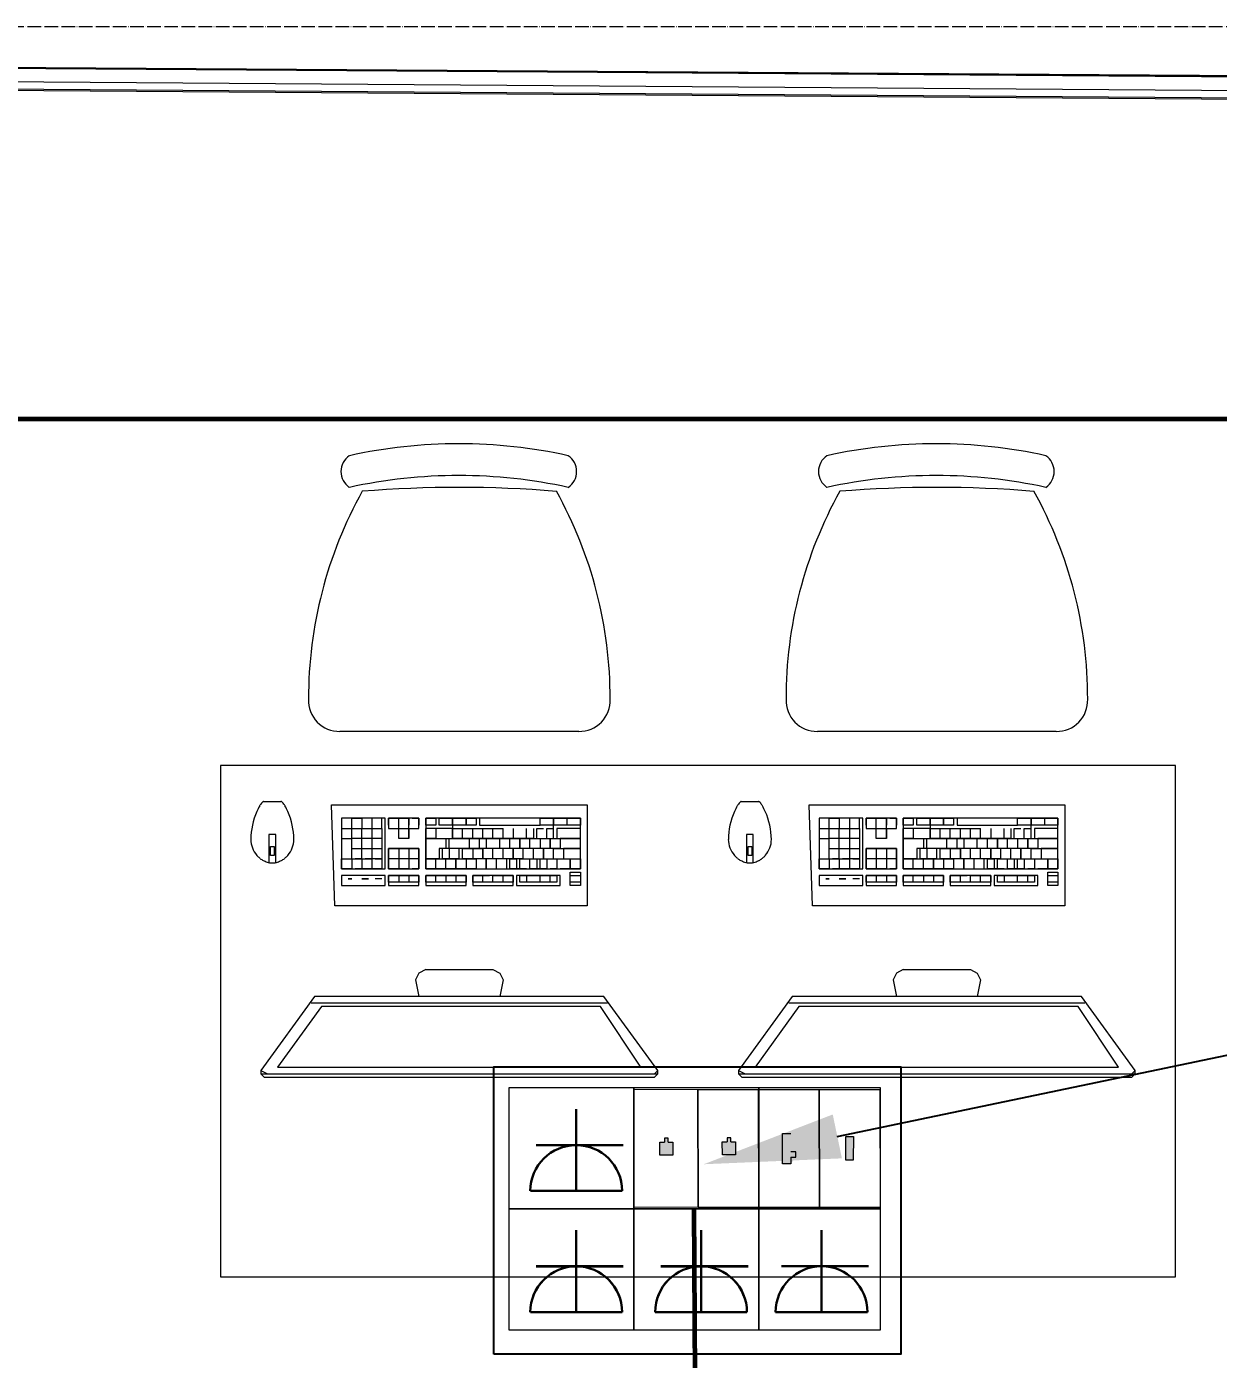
# Model space of a CAD drawing. Header units: millimetres. Extents: x -32 to 417638015, y -35 to 175284279.
# Drawn here: x 417441352 to 417443099, y 175266376 to 175268330 of the extents above; entities that cross this region are included whole.
import ezdxf
from ezdxf import colors
from ezdxf.entities.mleader import LeaderData, LeaderLine
from ezdxf.math import Vec2, Vec3

# ---------------------------------------------------------------- set-up
doc = ezdxf.new("R2010")
doc.units = ezdxf.units.MM
doc.linetypes.add('ADSK_Линия сетки', pattern=[25, 20, -2.5, 0, -2.5])
for name, color, linetype, lineweight in [('_ЭМ_В полу', 26, 'Кабель в трубе', 60), ('_ЭМ_гофра', 5, 'Continuous', 60), ('Оси', 253, 'Continuous', 9), ('Стены несущие', 7, 'Continuous', 30), ('Стены отделка', 7, 'Continuous', 30), ('Стены штриховка', 7, 'Continuous', 9), ('ТХ', 5, 'Continuous', 0), ('ТХ_Задание ЭОМ_СС', 6, 'Continuous', 0), ('ШТРИХОВКА', 252, 'Continuous', 15), ('Электро', 250, 'Continuous', 25), ('ЭОМ_Кабель для СУП', 150, 'Continuous', 9)]:
    doc.layers.add(name, color=color, linetype=linetype, lineweight=lineweight)
for name, color, linetype in [('_ЭМ_Надписи', 7, 'Continuous'), ('PDF _СС_розетки', 7, 'Continuous'), ('ВНУТРЯНКА', 1, 'Continuous')]:
    doc.layers.add(name, color=color, linetype=linetype)
doc.layers.add('PDF _ЭОМ _розетки', color=7, linetype='Continuous', true_color=0xeb0000)
doc.styles.add('ELine', font='txt.shx')
doc.styles.add('ЭОМ', font='isocpeur.ttf', dxfattribs={"width": 0.85, "height": 250})
doc.linetypes.add('TRAY', pattern='A,12.119257,["_",ELine,S=4.5,R=90,X=0,Y=-1.555839],0.750382,["_",ELine,S=4.5,R=0,X=0,Y=-0.805849],1.314849,["_",ELine,S=4.5,R=0,X=0,Y=-0.805849],2.250029,["_",ELine,S=4.5,R=90,X=0,Y=-1.555839],13.565483', length=30)
doc.linetypes.add('Кабель в трубе', pattern='A,8,[133,ltypeshp.shx,S=1,R=0,X=10,Y=1.3],-3,[130,ltypeshp.shx,S=1.5,R=-45,X=-1.5,Y=0],8', length=19)

# ---------------------------------------------------------------- blocks, each defined once
blk = doc.blocks.new('_ЭМ_ТХ2_4 Этаж')
at = {"color": 8, "linetype": 'Continuous'}
for p, q in [((57908.6, 35602), (57558.4, 35602)), ((58608.6, 35602), (58258.4, 35602))]:
    blk.add_line(p, q, dxfattribs=at)
for centre, radius, start, end in [((57732.8, 35276.3), 747.5, 77.6022, 102.398), ((58432.8, 35276.3), 747.5, 77.6022, 102.398), ((57588.1, 35983.1), 28.1, 124.2904, 235.7099), ((57877.4, 35983.1), 28.1, 304.2917, 55.7085), ((58288.1, 35983.1), 28.1, 124.2904, 235.7099), ((58577.4, 35983.1), 28.1, 304.2917, 55.7085), ((57732.8, 35229.8), 747.5, 77.6022, 102.398), ((58432.8, 35229.8), 747.5, 77.6022, 102.398), ((58136.9, 35650.5), 624.5, 150.8941, 180.122), ((57732.8, 34198), 1761.9, 85.3454, 94.6062), ((57330.1, 35650.5), 624.5, 359.8785, 29.0932), ((58836.9, 35650.5), 624.5, 150.8941, 180.122), ((58432.8, 34198), 1761.9, 85.3454, 94.6062), ((58030.1, 35650.5), 624.5, 359.8785, 29.0932), ((57557.8, 35647.4), 45.4, 177.8134, 270.7481), ((57909.2, 35647.4), 45.4, 269.2521, 2.1865), ((58257.8, 35647.4), 45.4, 177.8134, 270.7481), ((58609.2, 35647.4), 45.4, 269.2521, 2.1865)]:
    blk.add_arc(centre, radius, start, end, dxfattribs=at)
at = {"layer": 'ТХ', "color": 8, "linetype": 'Continuous', "ltscale": 100}
for p, q in [((57446.7, 35499.2), (57457.3, 35499.2)), ((57457.3, 35499.2), (57472.1, 35499.2)), ((58146.7, 35499.2), (58157.3, 35499.2)), ((58157.3, 35499.2), (58172.1, 35499.2)), ((57674.3, 35247.7), (57669.4, 35237.9)), ((57674.3, 35247.7), (57669.4, 35237.9)), ((57669.4, 35237.9), (57674.3, 35213.2)), ((57684.2, 35252.7), (57674.3, 35247.7)), ((57684.2, 35252.7), (57674.3, 35247.7)), ((57684.2, 35252.7), (57733.5, 35252.7)), ((57684.2, 35252.7), (57733.5, 35252.7)), ((57733.5, 35252.7), (57782.8, 35252.7)), ((57733.5, 35252.7), (57782.8, 35252.7)), ((57782.8, 35252.7), (57792.7, 35247.7)), ((57782.8, 35252.7), (57792.7, 35247.7)), ((57792.7, 35247.7), (57797.6, 35237.9)), ((57792.7, 35247.7), (57797.6, 35237.9)), ((57797.6, 35237.9), (57792.7, 35213.2)), ((58374.3, 35247.7), (58369.4, 35237.9)), ((58374.3, 35247.7), (58369.4, 35237.9)), ((58369.4, 35237.9), (58374.3, 35213.2)), ((58384.2, 35252.7), (58374.3, 35247.7)), ((58384.2, 35252.7), (58374.3, 35247.7)), ((58384.2, 35252.7), (58433.5, 35252.7)), ((58384.2, 35252.7), (58433.5, 35252.7)), ((58433.5, 35252.7), (58482.8, 35252.7)), ((58433.5, 35252.7), (58482.8, 35252.7)), ((58482.8, 35252.7), (58492.7, 35247.7)), ((58482.8, 35252.7), (58492.7, 35247.7)), ((58492.7, 35247.7), (58497.6, 35237.9)), ((58492.7, 35247.7), (58497.6, 35237.9)), ((58497.6, 35237.9), (58492.7, 35213.2))]:
    blk.add_line(p, q, dxfattribs=at)
at = {"layer": 'ТХ', "color": 8}
for points in [[(57383.5, 34802), (58783.5, 34802), (58783.5, 35552), (57383.5, 35552)], [(57456.7, 35420.3), (57456.7, 35433.3), (57462.1, 35433.3), (57462.1, 35420.3)], [(58156.7, 35420.3), (58156.7, 35433.3), (58162.1, 35433.3), (58162.1, 35420.3)]]:
    blk.add_lwpolyline(points, close=True, dxfattribs=at)
at = {"layer": 'ТХ', "color": 8, "linetype": 'Continuous', "ltscale": 100}
for points in [[(57546.1, 35494.3), (57920.9, 35494.3)], [(57920.9, 35346.4), (57551, 35346.4), (57546.1, 35494.3)], [(57920.9, 35494.3), (57920.9, 35346.4)], [(58246.1, 35494.3), (58620.9, 35494.3)], [(58620.9, 35346.4), (58251, 35346.4), (58246.1, 35494.3)], [(58620.9, 35494.3), (58620.9, 35346.4)], [(57560.9, 35474.6), (57560.9, 35400.6)], [(57625, 35474.6), (57560.9, 35474.6)], [(57560.9, 35474.6), (57560.9, 35415.4)], [(57575.7, 35474.6), (57560.9, 35474.6)], [(57575.7, 35415.4), (57575.7, 35474.6)], [(57575.7, 35474.6), (57590.5, 35474.6)], [(57575.7, 35459.8), (57575.7, 35474.6)], [(57590.5, 35474.6), (57590.5, 35459.8)], [(57590.5, 35474.6), (57590.5, 35459.8)], [(57620.1, 35474.6), (57595.4, 35474.6)], [(57605.3, 35474.6), (57605.3, 35400.6)], [(57620.1, 35459.8), (57620.1, 35474.6)], [(57625, 35400.6), (57625, 35474.6)], [(57629.9, 35474.6), (57659.5, 35474.6)], [(57629.9, 35464.7), (57629.9, 35474.6)], [(57629.9, 35474.6), (57629.9, 35459.8)], [(57674.3, 35474.6), (57629.9, 35474.6)], [(57644.7, 35459.8), (57644.7, 35474.6)], [(57659.5, 35474.6), (57659.5, 35464.7)], [(57659.5, 35445), (57659.5, 35474.6)], [(57664.4, 35474.6), (57674.3, 35474.6)], [(57674.3, 35474.6), (57674.3, 35464.7)], [(57674.3, 35459.8), (57674.3, 35474.6)], [(57684.2, 35474.6), (57684.2, 35400.6)], [(57911, 35474.6), (57684.2, 35474.6)], [(57684.2, 35474.6), (57699, 35474.6)], [(57684.2, 35464.7), (57684.2, 35474.6)], [(57699, 35474.6), (57699, 35464.7)], [(57703.9, 35474.6), (57723.6, 35474.6)], [(57703.9, 35464.7), (57703.9, 35474.6)], [(57723.6, 35474.6), (57758.1, 35474.6)], [(57723.6, 35474.6), (57723.6, 35445)], [(57723.6, 35464.7), (57723.6, 35474.6)], [(57743.4, 35464.7), (57743.4, 35474.6)], [(57743.4, 35474.6), (57743.4, 35464.7)], [(57758.1, 35474.6), (57758.1, 35464.7)], [(57763.1, 35474.6), (57763.1, 35464.7)], [(57851.8, 35474.6), (57763.1, 35474.6)], [(57851.8, 35474.6), (57871.6, 35474.6)], [(57851.8, 35464.7), (57851.8, 35474.6)], [(57851.8, 35464.7), (57851.8, 35474.6)], [(57871.6, 35474.6), (57911, 35474.6)], [(57871.6, 35445), (57871.6, 35474.6)], [(57871.6, 35474.6), (57871.6, 35464.7)], [(57891.3, 35474.6), (57891.3, 35464.7)], [(57911, 35400.6), (57911, 35474.6)], [(57911, 35474.6), (57911, 35464.7)], [(58260.9, 35474.6), (58260.9, 35400.6)], [(58325, 35474.6), (58260.9, 35474.6)], [(58260.9, 35474.6), (58260.9, 35415.4)], [(58275.7, 35474.6), (58260.9, 35474.6)], [(58275.7, 35415.4), (58275.7, 35474.6)], [(58275.7, 35474.6), (58290.5, 35474.6)], [(58275.7, 35459.8), (58275.7, 35474.6)], [(58290.5, 35474.6), (58290.5, 35459.8)], [(58290.5, 35474.6), (58290.5, 35459.8)], [(58320.1, 35474.6), (58295.4, 35474.6)], [(58305.3, 35474.6), (58305.3, 35400.6)], [(58320.1, 35459.8), (58320.1, 35474.6)], [(58325, 35400.6), (58325, 35474.6)], [(58329.9, 35474.6), (58359.5, 35474.6)], [(58329.9, 35464.7), (58329.9, 35474.6)], [(58329.9, 35474.6), (58329.9, 35459.8)], [(58374.3, 35474.6), (58329.9, 35474.6)], [(58344.7, 35459.8), (58344.7, 35474.6)], [(58359.5, 35474.6), (58359.5, 35464.7)], [(58359.5, 35445), (58359.5, 35474.6)], [(58364.4, 35474.6), (58374.3, 35474.6)], [(58374.3, 35474.6), (58374.3, 35464.7)], [(58374.3, 35459.8), (58374.3, 35474.6)], [(58384.2, 35474.6), (58384.2, 35400.6)], [(58611, 35474.6), (58384.2, 35474.6)], [(58384.2, 35474.6), (58399, 35474.6)], [(58384.2, 35464.7), (58384.2, 35474.6)], [(58399, 35474.6), (58399, 35464.7)], [(58403.9, 35474.6), (58423.6, 35474.6)], [(58403.9, 35464.7), (58403.9, 35474.6)], [(58423.6, 35474.6), (58458.1, 35474.6)], [(58423.6, 35474.6), (58423.6, 35445)], [(58423.6, 35464.7), (58423.6, 35474.6)], [(58443.4, 35464.7), (58443.4, 35474.6)], [(58443.4, 35474.6), (58443.4, 35464.7)], [(58458.1, 35474.6), (58458.1, 35464.7)], [(58463.1, 35474.6), (58463.1, 35464.7)], [(58551.8, 35474.6), (58463.1, 35474.6)], [(58551.8, 35474.6), (58571.6, 35474.6)], [(58551.8, 35464.7), (58551.8, 35474.6)], [(58551.8, 35464.7), (58551.8, 35474.6)], [(58571.6, 35474.6), (58611, 35474.6)], [(58571.6, 35445), (58571.6, 35474.6)], [(58571.6, 35474.6), (58571.6, 35464.7)], [(58591.3, 35474.6), (58591.3, 35464.7)], [(58611, 35400.6), (58611, 35474.6)], [(58611, 35474.6), (58611, 35464.7)], [(57560.9, 35459.8), (57590.5, 35459.8)], [(57575.7, 35415.4), (57575.7, 35459.8)], [(57590.5, 35415.4), (57590.5, 35459.8)], [(57590.5, 35459.8), (57620.1, 35459.8)], [(57595.4, 35459.8), (57620.1, 35459.8)], [(57620.1, 35459.8), (57620.1, 35415.4)], [(57629.9, 35459.8), (57644.7, 35459.8)], [(57629.9, 35459.8), (57674.3, 35459.8)], [(57644.7, 35445), (57644.7, 35459.8)], [(57659.5, 35445), (57644.7, 35445), (57644.7, 35459.8)], [(57659.5, 35459.8), (57659.5, 35445)], [(57699, 35464.7), (57684.2, 35464.7)], [(57684.2, 35445), (57684.2, 35459.8)], [(57723.6, 35459.8), (57684.2, 35459.8)], [(57699, 35445), (57723.6, 35445), (57723.6, 35459.8)], [(57699, 35459.8), (57699, 35445)], [(57699, 35459.8), (57699, 35445)], [(57723.6, 35464.7), (57703.9, 35464.7)], [(57758.1, 35464.7), (57723.6, 35464.7)], [(57723.6, 35459.8), (57753.2, 35459.8)], [(57738.4, 35445), (57738.4, 35459.8)], [(57753.2, 35445), (57753.2, 35459.8)], [(57753.2, 35459.8), (57797.6, 35459.8)], [(57763.1, 35464.7), (57851.8, 35464.7)], [(57768, 35445), (57768, 35459.8)], [(57782.8, 35445), (57782.8, 35459.8)], [(57797.6, 35445), (57797.6, 35459.8)], [(57812.4, 35459.8), (57812.4, 35445)], [(57832.1, 35445), (57832.1, 35459.8)], [(57842, 35459.8), (57842, 35445)], [(57846.9, 35459.8), (57856.8, 35459.8)], [(57846.9, 35445), (57846.9, 35459.8)], [(57911, 35464.7), (57851.8, 35464.7)], [(57861.7, 35459.8), (57871.6, 35459.8)], [(57861.7, 35445), (57861.7, 35459.8)], [(57876.5, 35459.8), (57876.5, 35445)], [(57911, 35459.8), (57876.5, 35459.8)], [(57911, 35445), (57911, 35459.8)], [(58260.9, 35459.8), (58290.5, 35459.8)], [(58275.7, 35415.4), (58275.7, 35459.8)], [(58290.5, 35415.4), (58290.5, 35459.8)], [(58290.5, 35459.8), (58320.1, 35459.8)], [(58295.4, 35459.8), (58320.1, 35459.8)], [(58320.1, 35459.8), (58320.1, 35415.4)], [(58329.9, 35459.8), (58344.7, 35459.8)], [(58329.9, 35459.8), (58374.3, 35459.8)], [(58344.7, 35445), (58344.7, 35459.8)], [(58359.5, 35445), (58344.7, 35445), (58344.7, 35459.8)], [(58359.5, 35459.8), (58359.5, 35445)], [(58399, 35464.7), (58384.2, 35464.7)], [(58384.2, 35445), (58384.2, 35459.8)], [(58423.6, 35459.8), (58384.2, 35459.8)], [(58399, 35445), (58423.6, 35445), (58423.6, 35459.8)], [(58399, 35459.8), (58399, 35445)], [(58399, 35459.8), (58399, 35445)], [(58423.6, 35464.7), (58403.9, 35464.7)], [(58458.1, 35464.7), (58423.6, 35464.7)], [(58423.6, 35459.8), (58453.2, 35459.8)], [(58438.4, 35445), (58438.4, 35459.8)], [(58453.2, 35445), (58453.2, 35459.8)], [(58453.2, 35459.8), (58497.6, 35459.8)], [(58463.1, 35464.7), (58551.8, 35464.7)], [(58468, 35445), (58468, 35459.8)], [(58482.8, 35445), (58482.8, 35459.8)], [(58497.6, 35445), (58497.6, 35459.8)], [(58512.4, 35459.8), (58512.4, 35445)], [(58532.1, 35445), (58532.1, 35459.8)], [(58542, 35459.8), (58542, 35445)], [(58546.9, 35459.8), (58556.8, 35459.8)], [(58546.9, 35445), (58546.9, 35459.8)], [(58611, 35464.7), (58551.8, 35464.7)], [(58561.7, 35459.8), (58571.6, 35459.8)], [(58561.7, 35445), (58561.7, 35459.8)], [(58576.5, 35459.8), (58576.5, 35445)], [(58611, 35459.8), (58576.5, 35459.8)], [(58611, 35445), (58611, 35459.8)], [(57560.9, 35445), (57575.7, 35445)], [(57605.3, 35445), (57575.7, 35445)], [(57620.1, 35445), (57605.3, 35445)], [(57659.5, 35445), (57644.7, 35445)], [(57684.2, 35445), (57713.8, 35445)], [(57699, 35445), (57684.2, 35445)], [(57684.2, 35415.4), (57684.2, 35445)], [(57713.8, 35445), (57713.8, 35430.2), (57703.9, 35430.2), (57703.9, 35415.4)], [(57718.7, 35430.2), (57718.7, 35445)], [(57718.7, 35445), (57728.6, 35445)], [(57842, 35445), (57723.6, 35445)], [(57728.6, 35445), (57837.1, 35445)], [(57748.3, 35430.2), (57748.3, 35445)], [(57768, 35445), (57753.2, 35445)], [(57763.1, 35430.2), (57763.1, 35445)], [(57772.9, 35445), (57772.9, 35430.2)], [(57792.7, 35430.2), (57792.7, 35445)], [(57807.5, 35430.2), (57807.5, 35445)], [(57837.1, 35445), (57851.8, 35445)], [(57837.1, 35430.2), (57837.1, 35445)], [(57846.9, 35445), (57881.4, 35445)], [(57851.8, 35445), (57851.8, 35430.2)], [(57866.6, 35445), (57866.6, 35430.2)], [(57866.6, 35430.2), (57866.6, 35445)], [(57876.5, 35445), (57911, 35445)], [(57911, 35445), (57881.4, 35445)], [(57881.4, 35445), (57881.4, 35430.2)], [(57881.4, 35445), (57881.4, 35430.2)], [(57886.4, 35415.4), (57911, 35415.4), (57911, 35430.2), (57911, 35445)], [(58260.9, 35445), (58275.7, 35445)], [(58305.3, 35445), (58275.7, 35445)], [(58320.1, 35445), (58305.3, 35445)], [(58359.5, 35445), (58344.7, 35445)], [(58384.2, 35445), (58413.8, 35445)], [(58399, 35445), (58384.2, 35445)], [(58384.2, 35415.4), (58384.2, 35445)], [(58413.8, 35445), (58413.8, 35430.2), (58403.9, 35430.2), (58403.9, 35415.4)], [(58418.7, 35430.2), (58418.7, 35445)], [(58418.7, 35445), (58428.6, 35445)], [(58542, 35445), (58423.6, 35445)], [(58428.6, 35445), (58537.1, 35445)], [(58448.3, 35430.2), (58448.3, 35445)], [(58468, 35445), (58453.2, 35445)], [(58463.1, 35430.2), (58463.1, 35445)], [(58472.9, 35445), (58472.9, 35430.2)], [(58492.7, 35430.2), (58492.7, 35445)], [(58507.5, 35430.2), (58507.5, 35445)], [(58537.1, 35445), (58551.8, 35445)], [(58537.1, 35430.2), (58537.1, 35445)], [(58546.9, 35445), (58581.4, 35445)], [(58551.8, 35445), (58551.8, 35430.2)], [(58566.6, 35445), (58566.6, 35430.2)], [(58566.6, 35430.2), (58566.6, 35445)], [(58576.5, 35445), (58611, 35445)], [(58611, 35445), (58581.4, 35445)], [(58581.4, 35445), (58581.4, 35430.2)], [(58581.4, 35445), (58581.4, 35430.2)], [(58586.4, 35415.4), (58611, 35415.4), (58611, 35430.2), (58611, 35445)], [(57560.9, 35415.4), (57605.3, 35415.4)], [(57560.9, 35400.6), (57560.9, 35415.4)], [(57560.9, 35415.4), (57575.7, 35415.4)], [(57575.7, 35430.2), (57590.5, 35430.2)], [(57575.7, 35415.4), (57575.7, 35400.6)], [(57590.5, 35415.4), (57580.6, 35415.4)], [(57590.5, 35430.2), (57620.1, 35430.2)], [(57590.5, 35415.4), (57590.5, 35400.6)], [(57620.1, 35415.4), (57595.4, 35415.4)], [(57610.2, 35415.4), (57620.1, 35415.4)], [(57620.1, 35415.4), (57620.1, 35400.6)], [(57629.9, 35415.4), (57629.9, 35430.2)], [(57629.9, 35430.2), (57629.9, 35400.6)], [(57629.9, 35430.2), (57674.3, 35430.2)], [(57674.3, 35430.2), (57629.9, 35430.2)], [(57629.9, 35400.6), (57629.9, 35415.4)], [(57674.3, 35415.4), (57629.9, 35415.4)], [(57644.7, 35430.2), (57644.7, 35415.4)], [(57644.7, 35415.4), (57644.7, 35400.6)], [(57659.5, 35430.2), (57659.5, 35400.6)], [(57674.3, 35400.6), (57674.3, 35430.2)], [(57674.3, 35430.2), (57674.3, 35415.4)], [(57674.3, 35415.4), (57674.3, 35400.6)], [(57684.2, 35415.4), (57699, 35415.4)], [(57684.2, 35400.6), (57684.2, 35415.4)], [(57703.9, 35415.4), (57684.2, 35415.4)], [(57699, 35400.6), (57699, 35415.4)], [(57699, 35415.4), (57713.8, 35415.4)], [(57743.4, 35430.2), (57708.8, 35430.2)], [(57708.8, 35415.4), (57708.8, 35430.2)], [(57733.5, 35415.4), (57708.8, 35415.4)], [(57713.8, 35415.4), (57758.1, 35415.4)], [(57713.8, 35400.6), (57713.8, 35415.4)], [(57718.7, 35430.2), (57718.7, 35415.4)], [(57733.5, 35415.4), (57733.5, 35430.2)], [(57738.4, 35415.4), (57738.4, 35430.2)], [(57738.4, 35430.2), (57768, 35430.2)], [(57768, 35415.4), (57738.4, 35415.4)], [(57763.1, 35430.2), (57743.4, 35430.2)], [(57743.4, 35415.4), (57743.4, 35400.6)], [(57753.2, 35430.2), (57753.2, 35415.4)], [(57827.2, 35415.4), (57758.1, 35415.4)], [(57758.1, 35415.4), (57758.1, 35400.6)], [(57866.6, 35430.2), (57763.1, 35430.2)], [(57768, 35415.4), (57768, 35430.2)], [(57768, 35430.2), (57768, 35415.4)], [(57782.8, 35415.4), (57768, 35415.4)], [(57782.8, 35415.4), (57782.8, 35430.2)], [(57787.7, 35415.4), (57787.7, 35400.6)], [(57797.6, 35415.4), (57797.6, 35430.2)], [(57802.5, 35415.4), (57802.5, 35400.6)], [(57807.5, 35415.4), (57817.3, 35415.4)], [(57807.5, 35400.6), (57807.5, 35415.4)], [(57812.4, 35430.2), (57812.4, 35415.4)], [(57812.4, 35415.4), (57812.4, 35430.2)], [(57817.3, 35415.4), (57817.3, 35400.6)], [(57822.3, 35415.4), (57832.1, 35415.4)], [(57822.3, 35400.6), (57822.3, 35415.4)], [(57827.2, 35415.4), (57827.2, 35430.2)], [(57827.2, 35415.4), (57911, 35415.4)], [(57837.1, 35400.6), (57837.1, 35415.4)], [(57842, 35415.4), (57842, 35430.2)], [(57846.9, 35415.4), (57846.9, 35400.6)], [(57851.8, 35400.6), (57851.8, 35415.4)], [(57881.4, 35430.2), (57856.8, 35430.2)], [(57856.8, 35415.4), (57856.8, 35430.2)], [(57856.8, 35430.2), (57856.8, 35415.4)], [(57861.7, 35415.4), (57861.7, 35400.6)], [(57871.6, 35430.2), (57886.4, 35430.2)], [(57871.6, 35415.4), (57871.6, 35430.2)], [(57876.5, 35415.4), (57876.5, 35400.6)], [(57881.4, 35430.2), (57911, 35430.2)], [(57886.4, 35430.2), (57886.4, 35415.4)], [(57886.4, 35430.2), (57886.4, 35415.4)], [(57911, 35430.2), (57886.4, 35430.2)], [(57896.2, 35415.4), (57896.2, 35400.6)], [(57896.2, 35400.6), (57896.2, 35415.4)], [(57911, 35415.4), (57911, 35400.6)], [(58260.9, 35415.4), (58305.3, 35415.4)], [(58260.9, 35400.6), (58260.9, 35415.4)], [(58260.9, 35415.4), (58275.7, 35415.4)], [(58275.7, 35430.2), (58290.5, 35430.2)], [(58275.7, 35415.4), (58275.7, 35400.6)], [(58290.5, 35415.4), (58280.6, 35415.4)], [(58290.5, 35430.2), (58320.1, 35430.2)], [(58290.5, 35415.4), (58290.5, 35400.6)], [(58320.1, 35415.4), (58295.4, 35415.4)], [(58310.2, 35415.4), (58320.1, 35415.4)], [(58320.1, 35415.4), (58320.1, 35400.6)], [(58329.9, 35415.4), (58329.9, 35430.2)], [(58329.9, 35430.2), (58329.9, 35400.6)], [(58329.9, 35430.2), (58374.3, 35430.2)], [(58374.3, 35430.2), (58329.9, 35430.2)], [(58329.9, 35400.6), (58329.9, 35415.4)], [(58374.3, 35415.4), (58329.9, 35415.4)], [(58344.7, 35430.2), (58344.7, 35415.4)], [(58344.7, 35415.4), (58344.7, 35400.6)], [(58359.5, 35430.2), (58359.5, 35400.6)], [(58374.3, 35400.6), (58374.3, 35430.2)], [(58374.3, 35430.2), (58374.3, 35415.4)], [(58374.3, 35415.4), (58374.3, 35400.6)], [(58384.2, 35415.4), (58399, 35415.4)], [(58384.2, 35400.6), (58384.2, 35415.4)], [(58403.9, 35415.4), (58384.2, 35415.4)], [(58399, 35400.6), (58399, 35415.4)], [(58399, 35415.4), (58413.8, 35415.4)], [(58443.4, 35430.2), (58408.8, 35430.2)], [(58408.8, 35415.4), (58408.8, 35430.2)], [(58433.5, 35415.4), (58408.8, 35415.4)], [(58413.8, 35415.4), (58458.1, 35415.4)], [(58413.8, 35400.6), (58413.8, 35415.4)], [(58418.7, 35430.2), (58418.7, 35415.4)], [(58433.5, 35415.4), (58433.5, 35430.2)], [(58438.4, 35415.4), (58438.4, 35430.2)], [(58438.4, 35430.2), (58468, 35430.2)], [(58468, 35415.4), (58438.4, 35415.4)], [(58463.1, 35430.2), (58443.4, 35430.2)], [(58443.4, 35415.4), (58443.4, 35400.6)], [(58453.2, 35430.2), (58453.2, 35415.4)], [(58527.2, 35415.4), (58458.1, 35415.4)], [(58458.1, 35415.4), (58458.1, 35400.6)], [(58566.6, 35430.2), (58463.1, 35430.2)], [(58468, 35415.4), (58468, 35430.2)], [(58468, 35430.2), (58468, 35415.4)], [(58482.8, 35415.4), (58468, 35415.4)], [(58482.8, 35415.4), (58482.8, 35430.2)], [(58487.7, 35415.4), (58487.7, 35400.6)], [(58497.6, 35415.4), (58497.6, 35430.2)], [(58502.5, 35415.4), (58502.5, 35400.6)], [(58507.5, 35415.4), (58517.3, 35415.4)], [(58507.5, 35400.6), (58507.5, 35415.4)], [(58512.4, 35430.2), (58512.4, 35415.4)], [(58512.4, 35415.4), (58512.4, 35430.2)], [(58517.3, 35415.4), (58517.3, 35400.6)], [(58522.3, 35415.4), (58532.1, 35415.4)], [(58522.3, 35400.6), (58522.3, 35415.4)], [(58527.2, 35415.4), (58527.2, 35430.2)], [(58527.2, 35415.4), (58611, 35415.4)], [(58537.1, 35400.6), (58537.1, 35415.4)], [(58542, 35415.4), (58542, 35430.2)], [(58546.9, 35415.4), (58546.9, 35400.6)], [(58551.8, 35400.6), (58551.8, 35415.4)], [(58581.4, 35430.2), (58556.8, 35430.2)], [(58556.8, 35415.4), (58556.8, 35430.2)], [(58556.8, 35430.2), (58556.8, 35415.4)], [(58561.7, 35415.4), (58561.7, 35400.6)], [(58571.6, 35430.2), (58586.4, 35430.2)], [(58571.6, 35415.4), (58571.6, 35430.2)], [(58576.5, 35415.4), (58576.5, 35400.6)], [(58581.4, 35430.2), (58611, 35430.2)], [(58586.4, 35430.2), (58586.4, 35415.4)], [(58586.4, 35430.2), (58586.4, 35415.4)], [(58611, 35430.2), (58586.4, 35430.2)], [(58596.2, 35415.4), (58596.2, 35400.6)], [(58596.2, 35400.6), (58596.2, 35415.4)], [(58611, 35415.4), (58611, 35400.6)], [(57575.7, 35400.6), (57560.9, 35400.6)], [(57560.9, 35400.6), (57625, 35400.6)], [(57620.1, 35400.6), (57580.6, 35400.6)], [(57644.7, 35400.6), (57629.9, 35400.6)], [(57629.9, 35400.6), (57674.3, 35400.6)], [(57659.5, 35400.6), (57644.7, 35400.6)], [(57674.3, 35400.6), (57664.4, 35400.6)], [(57684.2, 35400.6), (57911, 35400.6)], [(57713.8, 35400.6), (57684.2, 35400.6)], [(57728.6, 35400.6), (57713.8, 35400.6)], [(57743.4, 35400.6), (57728.6, 35400.6)], [(57758.1, 35400.6), (57743.4, 35400.6)], [(57832.1, 35400.6), (57807.5, 35400.6)], [(57861.7, 35400.6), (57837.1, 35400.6)], [(57876.5, 35400.6), (57866.6, 35400.6)], [(57911, 35400.6), (57881.4, 35400.6)], [(57896.2, 35395.7), (57911, 35395.7)], [(57896.2, 35376), (57896.2, 35395.7)], [(57911, 35395.7), (57911, 35376)], [(58275.7, 35400.6), (58260.9, 35400.6)], [(58260.9, 35400.6), (58325, 35400.6)], [(58320.1, 35400.6), (58280.6, 35400.6)], [(58344.7, 35400.6), (58329.9, 35400.6)], [(58329.9, 35400.6), (58374.3, 35400.6)], [(58359.5, 35400.6), (58344.7, 35400.6)], [(58374.3, 35400.6), (58364.4, 35400.6)], [(58384.2, 35400.6), (58611, 35400.6)], [(58413.8, 35400.6), (58384.2, 35400.6)], [(58428.6, 35400.6), (58413.8, 35400.6)], [(58443.4, 35400.6), (58428.6, 35400.6)], [(58458.1, 35400.6), (58443.4, 35400.6)], [(58532.1, 35400.6), (58507.5, 35400.6)], [(58561.7, 35400.6), (58537.1, 35400.6)], [(58576.5, 35400.6), (58566.6, 35400.6)], [(58611, 35400.6), (58581.4, 35400.6)], [(58596.2, 35395.7), (58611, 35395.7)], [(58596.2, 35376), (58596.2, 35395.7)], [(58611, 35395.7), (58611, 35376)], [(57560.9, 35390.8), (57560.9, 35376)], [(57625, 35390.8), (57560.9, 35390.8)], [(57560.9, 35376), (57625, 35376)], [(57570.7, 35385.8), (57575.7, 35385.8)], [(57575.7, 35385.8), (57570.7, 35385.8)], [(57590.5, 35385.8), (57600.3, 35385.8)], [(57600.3, 35385.8), (57590.5, 35385.8)], [(57620.1, 35385.8), (57610.2, 35385.8)], [(57620.1, 35385.8), (57610.2, 35385.8)], [(57625, 35376), (57625, 35390.8)], [(57629.9, 35390.8), (57674.3, 35390.8)], [(57674.3, 35390.8), (57629.9, 35390.8)], [(57629.9, 35380.9), (57629.9, 35390.8)], [(57629.9, 35390.8), (57629.9, 35376)], [(57674.3, 35380.9), (57629.9, 35380.9)], [(57629.9, 35376), (57674.3, 35376)], [(57644.7, 35390.8), (57644.7, 35380.9)], [(57659.5, 35390.8), (57659.5, 35380.9)], [(57674.3, 35390.8), (57674.3, 35380.9)], [(57674.3, 35376), (57674.3, 35390.8)], [(57713.8, 35390.8), (57713.8, 35380.9), (57684.2, 35380.9)], [(57684.2, 35390.8), (57713.8, 35390.8)], [(57684.2, 35380.9), (57684.2, 35390.8), (57684.2, 35376)], [(57743.4, 35390.8), (57684.2, 35390.8)], [(57684.2, 35376), (57743.4, 35376)], [(57699, 35380.9), (57699, 35390.8)], [(57713.8, 35390.8), (57728.6, 35390.8)], [(57743.4, 35380.9), (57713.8, 35380.9)], [(57728.6, 35390.8), (57743.4, 35390.8)], [(57728.6, 35390.8), (57728.6, 35380.9)], [(57743.4, 35390.8), (57743.4, 35380.9)], [(57743.4, 35376), (57743.4, 35390.8)], [(57753.2, 35390.8), (57777.9, 35390.8)], [(57753.2, 35380.9), (57753.2, 35390.8)], [(57753.2, 35390.8), (57753.2, 35376)], [(57812.4, 35390.8), (57753.2, 35390.8)], [(57782.8, 35380.9), (57753.2, 35380.9)], [(57753.2, 35376), (57812.4, 35376)], [(57768, 35380.9), (57768, 35390.8)], [(57782.8, 35380.9), (57782.8, 35390.8), (57812.4, 35390.8)], [(57812.4, 35380.9), (57782.8, 35380.9)], [(57797.6, 35380.9), (57797.6, 35390.8)], [(57812.4, 35390.8), (57812.4, 35380.9)], [(57812.4, 35376), (57812.4, 35390.8)], [(57881.4, 35390.8), (57817.3, 35390.8)], [(57817.3, 35390.8), (57817.3, 35376)], [(57817.3, 35376), (57881.4, 35376)], [(57822.3, 35380.9), (57822.3, 35390.8)], [(57822.3, 35390.8), (57876.5, 35390.8)], [(57876.5, 35380.9), (57822.3, 35380.9)], [(57832.1, 35390.8), (57832.1, 35380.9)], [(57851.8, 35380.9), (57851.8, 35390.8)], [(57866.6, 35380.9), (57866.6, 35390.8)], [(57876.5, 35390.8), (57876.5, 35380.9)], [(57881.4, 35376), (57881.4, 35390.8)], [(57896.2, 35390.8), (57911, 35390.8)], [(57896.2, 35380.9), (57896.2, 35390.8)], [(57911, 35380.9), (57896.2, 35380.9)], [(57911, 35376), (57896.2, 35376)], [(57911, 35390.8), (57911, 35380.9)], [(58260.9, 35390.8), (58260.9, 35376)], [(58325, 35390.8), (58260.9, 35390.8)], [(58260.9, 35376), (58325, 35376)], [(58270.7, 35385.8), (58275.7, 35385.8)], [(58275.7, 35385.8), (58270.7, 35385.8)], [(58290.5, 35385.8), (58300.3, 35385.8)], [(58300.3, 35385.8), (58290.5, 35385.8)], [(58320.1, 35385.8), (58310.2, 35385.8)], [(58320.1, 35385.8), (58310.2, 35385.8)], [(58325, 35376), (58325, 35390.8)], [(58329.9, 35390.8), (58374.3, 35390.8)], [(58374.3, 35390.8), (58329.9, 35390.8)], [(58329.9, 35380.9), (58329.9, 35390.8)], [(58329.9, 35390.8), (58329.9, 35376)], [(58374.3, 35380.9), (58329.9, 35380.9)], [(58329.9, 35376), (58374.3, 35376)], [(58344.7, 35390.8), (58344.7, 35380.9)], [(58359.5, 35390.8), (58359.5, 35380.9)], [(58374.3, 35390.8), (58374.3, 35380.9)], [(58374.3, 35376), (58374.3, 35390.8)], [(58413.8, 35390.8), (58413.8, 35380.9), (58384.2, 35380.9)], [(58384.2, 35390.8), (58413.8, 35390.8)], [(58384.2, 35380.9), (58384.2, 35390.8), (58384.2, 35376)], [(58443.4, 35390.8), (58384.2, 35390.8)], [(58384.2, 35376), (58443.4, 35376)], [(58399, 35380.9), (58399, 35390.8)], [(58413.8, 35390.8), (58428.6, 35390.8)], [(58443.4, 35380.9), (58413.8, 35380.9)], [(58428.6, 35390.8), (58443.4, 35390.8)], [(58428.6, 35390.8), (58428.6, 35380.9)], [(58443.4, 35390.8), (58443.4, 35380.9)], [(58443.4, 35376), (58443.4, 35390.8)], [(58453.2, 35390.8), (58477.9, 35390.8)], [(58453.2, 35380.9), (58453.2, 35390.8)], [(58453.2, 35390.8), (58453.2, 35376)], [(58512.4, 35390.8), (58453.2, 35390.8)], [(58482.8, 35380.9), (58453.2, 35380.9)], [(58453.2, 35376), (58512.4, 35376)], [(58468, 35380.9), (58468, 35390.8)], [(58482.8, 35380.9), (58482.8, 35390.8), (58512.4, 35390.8)], [(58512.4, 35380.9), (58482.8, 35380.9)], [(58497.6, 35380.9), (58497.6, 35390.8)], [(58512.4, 35390.8), (58512.4, 35380.9)], [(58512.4, 35376), (58512.4, 35390.8)], [(58581.4, 35390.8), (58517.3, 35390.8)], [(58517.3, 35390.8), (58517.3, 35376)], [(58517.3, 35376), (58581.4, 35376)], [(58522.3, 35380.9), (58522.3, 35390.8)], [(58522.3, 35390.8), (58576.5, 35390.8)], [(58576.5, 35380.9), (58522.3, 35380.9)], [(58532.1, 35390.8), (58532.1, 35380.9)], [(58551.8, 35380.9), (58551.8, 35390.8)], [(58566.6, 35380.9), (58566.6, 35390.8)], [(58576.5, 35390.8), (58576.5, 35380.9)], [(58581.4, 35376), (58581.4, 35390.8)], [(58596.2, 35390.8), (58611, 35390.8)], [(58596.2, 35380.9), (58596.2, 35390.8)], [(58611, 35380.9), (58596.2, 35380.9)], [(58611, 35376), (58596.2, 35376)], [(58611, 35390.8), (58611, 35380.9)], [(57950.5, 35203.4), (57733.5, 35203.4), (57516.5, 35203.4)], [(58650.5, 35203.4), (58433.5, 35203.4), (58216.5, 35203.4)], [(57442.5, 35104.7), (57452.4, 35099.8), (57733.5, 35099.8), (58019.5, 35099.8), (58024.4, 35104.7)], [(58142.5, 35104.7), (58152.4, 35099.8), (58433.5, 35099.8), (58719.5, 35099.8), (58724.4, 35104.7)], [(57442.5, 35099.8), (57452.4, 35099.8), (57733.5, 35099.8), (58014.6, 35099.8), (58024.4, 35099.8)], [(58142.5, 35099.8), (58152.4, 35099.8), (58433.5, 35099.8), (58714.6, 35099.8), (58724.4, 35099.8)]]:
    blk.add_lwpolyline(points, dxfattribs=at)
at = {"layer": 'ТХ', "color": 8}
for points in [[(57464.3, 35409.7), (57464.3, 35450.9), (57454.5, 35450.9), (57454.5, 35409.7)], [(58164.3, 35409.7), (58164.3, 35450.9), (58154.5, 35450.9), (58154.5, 35409.7)]]:
    blk.add_lwpolyline(points, dxfattribs=at)
at = {"layer": 'ТХ', "color": 8, "linetype": 'Continuous', "ltscale": 100}
for points in [[(57822.3, 35445), (57822.3, 35430.2)], [(58522.3, 35445), (58522.3, 35430.2)], [(57728.6, 35415.4), (57728.6, 35400.6)], [(57772.9, 35415.4), (57772.9, 35400.6)], [(58428.6, 35415.4), (58428.6, 35400.6)], [(58472.9, 35415.4), (58472.9, 35400.6)], [(57935.7, 35213.2), (57733.5, 35213.2), (57536.2, 35213.2), (57526.4, 35213.2), (57521.4, 35213.2), (57442.5, 35104.7), (57442.5, 35099.8), (57447.5, 35094.9), (57733.5, 35094.9), (58019.5, 35094.9), (58024.4, 35099.8), (58024.4, 35104.7), (57945.5, 35213.2)], [(57733.5, 35109.7), (57999.8, 35109.7), (57940.6, 35198.4), (57733.5, 35198.4), (57531.3, 35198.4), (57467.2, 35109.7)], [(58635.7, 35213.2), (58433.5, 35213.2), (58236.2, 35213.2), (58226.4, 35213.2), (58221.4, 35213.2), (58142.5, 35104.7), (58142.5, 35099.8), (58147.5, 35094.9), (58433.5, 35094.9), (58719.5, 35094.9), (58724.4, 35099.8), (58724.4, 35104.7), (58645.5, 35213.2)], [(58433.5, 35109.7), (58699.8, 35109.7), (58640.6, 35198.4), (58433.5, 35198.4), (58231.3, 35198.4), (58167.2, 35109.7)]]:
    blk.add_lwpolyline(points, close=True, dxfattribs=at)
for centre, radius, start, end in [((57696.4, 35365), 285.7, 153.4349, 155.2785), ((57451.1, 35487.6), 11.5, 144.2175, 153.4349), ((57471.3, 35473), 36.4, 135, 144.2175), ((57446.7, 35497.6), 1.61, 90, 135), ((57472.1, 35497.6), 1.61, 45, 90), ((57447.5, 35473), 36.4, 35.7825, 45), ((57467.8, 35487.6), 11.5, 26.5651, 35.7825), ((57222.4, 35365), 285.7, 24.7215, 26.5651), ((58396.4, 35365), 285.7, 153.4349, 155.2785), ((58151.1, 35487.6), 11.5, 144.2175, 153.4349), ((58171.3, 35473), 36.4, 135, 144.2175), ((58146.7, 35497.6), 1.61, 90, 135), ((58172.1, 35497.6), 1.61, 45, 90), ((58147.5, 35473), 36.4, 35.7825, 45), ((58167.8, 35487.6), 11.5, 26.5651, 35.7825), ((57922.4, 35365), 285.7, 24.7215, 26.5651), ((57525.5, 35443.6), 97.6, 155.2785, 180), ((57393.3, 35443.6), 97.6, 0, 24.7215), ((58225.5, 35443.6), 97.6, 155.2785, 180), ((58093.3, 35443.6), 97.6, 0, 24.7215), ((57462.6, 35443.6), 34.8, 180, 222.0469), ((57456.2, 35443.6), 34.8, 317.9531, 0), ((58162.6, 35443.6), 34.8, 180, 222.0469), ((58156.2, 35443.6), 34.8, 317.9531, 0), ((57513, 35489), 102.6, 222.0469, 225), ((57447.9, 35424), 10.5, 225, 234.2175), ((57459.7, 35440.3), 30.7, 234.2175, 243.4349), ((57459.1, 35440.3), 30.7, 296.5651, 305.7825), ((57470.9, 35424), 10.5, 305.7825, 315), ((57405.8, 35489), 102.6, 315, 317.9531), ((58213, 35489), 102.6, 222.0469, 225), ((58147.9, 35424), 10.5, 225, 234.2175), ((58159.7, 35440.3), 30.7, 234.2175, 243.4349), ((58159.1, 35440.3), 30.7, 296.5651, 305.7825), ((58170.9, 35424), 10.5, 305.7825, 315), ((58105.8, 35489), 102.6, 315, 317.9531), ((57467.1, 35455), 47.1, 243.4349, 250.8758), ((57459.4, 35432.9), 23.8, 250.8758, 270), ((57459.4, 35432.9), 23.8, 270, 289.1242), ((57451.7, 35455), 47.1, 289.1242, 296.5651), ((58167.1, 35455), 47.1, 243.4349, 250.8758), ((58159.4, 35432.9), 23.8, 250.8758, 270), ((58159.4, 35432.9), 23.8, 270, 289.1242), ((58151.7, 35455), 47.1, 289.1242, 296.5651)]:
    blk.add_arc(centre, radius, start, end, dxfattribs=at)
blk = doc.blocks.new('План 4 этажа')
at = {"layer": 'Оси', "color": 8, "linetype": 'ADSK_Линия сетки'}
blk.add_line((-10052.178, 36874.489), (56511.792, 36874.489), dxfattribs=at)
at = {"layer": 'Стены несущие', "color": 8}
blk.add_line((49531.6, 36824.929), (55461.863, 36785.567), dxfattribs=at)
at = {"layer": 'Стены отделка', "color": 8, "lineweight": 9}
for p, q in [((54544.15, 36788.902), (49551.853, 36825.047)), ((54544.005, 36768.902), (49531.718, 36805.192)), ((49543.79, 36793.104), (53709.235, 36762.946))]:
    blk.add_line(p, q, dxfattribs=at)
at = {"layer": 'Стены штриховка', "color": 8}
blk.add_line((49541.778, 36795.119), (53711.235, 36764.931), dxfattribs=at)
blk = doc.blocks.new('розетк для люка')
at = {"layer": 'ВНУТРЯНКА', "color": 5, "lineweight": 30, "ltscale": 100, "transparency": 33554687}
blk.add_line((-67.1, -58.8), (-67.1, 69), dxfattribs=at)
at = {"layer": 'Электро', "color": 5, "lineweight": 30, "transparency": 33554687}
for p, q in [((0, 67.3), (0, -67.3)), ((0, 0), (-120.1, 0))]:
    blk.add_line(p, q, dxfattribs=at)
blk.add_ellipse((0.1, 0), major_axis=(47.6, 47.6), ratio=1, start_param=0.787621, end_param=3.924768, dxfattribs=at)
blk = doc.blocks.new('Люк на 6 мест')
h = blk.add_hatch(color=256)
h.dxf.hatch_style = 1
h.paths.add_polyline_path([(-284.6, 515.7), (-284.6, 526.8), (-319.2, 527), (-319.2, 515.9)])
h = blk.add_hatch(color=256)
h.dxf.hatch_style = 1
h.paths.add_polyline_path([(-323.7, 435.1), (-323.7, 435.1), (-313, 442.8), (-289.1, 442.7), (-279.4, 435), (-279.4, 435), (-279.3, 422.8), (-323.6, 422.8)])
h = blk.add_hatch(color=256)
h.dxf.hatch_style = 1
h.paths.add_polyline_path([(-311.7, 334.8), (-311.7, 341.7), (-317.2, 341.7), (-317.3, 347.2), (-311.8, 347.2), (-311.8, 354.1), (-292.5, 354.1), (-292.5, 334.9)])
h = blk.add_hatch(color=256)
h.dxf.hatch_style = 1
h.paths.add_polyline_path([(-311.3, 243.2), (-311.3, 250.1), (-316.8, 250.1), (-316.8, 255.6), (-311.3, 255.6), (-311.3, 262.4), (-292, 262.5), (-292, 243.2)])
for p, q in [((-323.6, 422.8), (-323.7, 435.1)), ((-323.7, 435.1), (-323.7, 435.1)), ((-289.1, 442.7), (-296.8, 442.7)), ((-296.8, 442.7), (-296.8, 435)), ((-289.1, 435), (-289.1, 442.7)), ((-289.1, 435), (-279.4, 435)), ((-279.4, 435), (-279.3, 422.8)), ((-279.3, 422.8), (-323.6, 422.8))]:
    blk.add_line(p, q)
for points in [[(-215.5, 477.1), (-388.3, 476.8), (-388.3, 565.7), (-215.5, 566)], [(-284.6, 526.8), (-284.6, 515.7), (-319.2, 515.9), (-319.2, 527)], [(-215.5, 388.2), (-388.3, 387.9), (-388.3, 476.8), (-215.5, 477.1)], [(-215.5, 299.3), (-388.3, 299), (-388.3, 387.9), (-215.5, 388.2)], [(-215.8, 205.5), (-388.7, 205.1), (-388.3, 299), (-215.5, 299.3)]]:
    blk.add_lwpolyline(points, close=True)
for points in [[(-311.8, 347.2), (-311.8, 354.1), (-292.5, 354.1)], [(-292.5, 354.1), (-292.5, 334.9), (-311.7, 334.8), (-311.7, 341.7)], [(-311.8, 347.2), (-317.3, 347.2), (-317.2, 341.7), (-311.7, 341.7)], [(-311.3, 255.6), (-316.8, 255.6), (-316.8, 250.1), (-311.3, 250.1)], [(-292, 262.5), (-292, 243.2), (-311.3, 243.2), (-311.3, 250.1)], [(-311.3, 255.6), (-311.3, 262.4), (-292, 262.5)]]:
    blk.add_lwpolyline(points)
at = {"layer": 'PDF _СС_розетки', "linetype": 'Continuous', "lineweight": 20, "transparency": 33554687}
for points in [[(-391.2, 566), (-213.4, 566), (-213.4, 388.2), (-391.2, 388.2)], [(-391.2, 388.2), (-213.4, 388.2), (-213.4, 205.3), (-391.2, 205.3)], [(-391.2, 388.2), (-213.4, 388.2), (-213.4, 205.3), (-391.2, 205.3)], [(-391.2, 205.3), (-213.4, 205.3), (-213.4, 22.4), (-391.2, 22.4)]]:
    blk.add_lwpolyline(points, close=True, dxfattribs=at)
at = {"layer": 'PDF _ЭОМ _розетки', "color": 3, "linetype": 'Continuous', "lineweight": 25, "transparency": 33554687}
blk.add_lwpolyline([(0, 0), (-421.6, 0), (-421.6, 596.5), (0, 596.5)], close=True, dxfattribs=at)
at = {"layer": 'PDF _ЭОМ _розетки', "color": 7, "linetype": 'Continuous', "lineweight": 20, "transparency": 33554687}
for points in [[(-35.6, 388.2), (-213.4, 388.2), (-213.4, 566), (-35.6, 566)], [(-35.6, 205.3), (-213.4, 205.3), (-213.4, 388.2), (-35.6, 388.2)], [(-35.6, 22.4), (-213.4, 22.4), (-213.4, 205.3), (-35.6, 205.3)]]:
    blk.add_lwpolyline(points, close=True, dxfattribs=at)
at = {"layer": 'ВНУТРЯНКА', "color": 5, "lineweight": 30, "ltscale": 100, "transparency": 33554687}
for p, q in [((-129, 244.7), (-129, 372.6)), ((-128.8, 244.7), (-128.8, 372.6)), ((-306.8, 61.8), (-306.8, 189.7)), ((-306.6, 61.8), (-306.6, 189.7)), ((-128.8, 61.8), (-128.8, 189.7))]:
    blk.add_line(p, q, dxfattribs=at)
at = {"layer": 'ВНУТРЯНКА', "color": 1, "lineweight": 30, "ltscale": 100, "transparency": 33554687}
blk.add_line((-129, 61.8), (-129, 189.7), dxfattribs=at)
at = {"layer": 'Электро', "color": 5, "lineweight": 30, "transparency": 33554687}
for p, q in [((-61.9, 370.8), (-61.9, 236.3)), ((-61.7, 370.8), (-61.7, 236.3)), ((-61.9, 303.6), (-181.9, 303.6)), ((-61.7, 303.6), (-181.8, 303.6)), ((-239.5, 188), (-239.5, 53.4)), ((-61.7, 188), (-61.7, 53.4)), ((-239.7, 120.7), (-359.7, 120.7)), ((-239.5, 120.7), (-359.6, 120.7)), ((-61.7, 120.7), (-181.8, 120.7))]:
    blk.add_line(p, q, dxfattribs=at)
at = {"layer": 'Электро', "color": 1, "lineweight": 30, "transparency": 33554687}
for p, q in [((-239.7, 188), (-239.7, 53.4)), ((-61.9, 188), (-61.9, 53.4)), ((-61.9, 120.7), (-181.9, 120.7))]:
    blk.add_line(p, q, dxfattribs=at)
at = {"layer": 'Электро', "color": 5, "lineweight": 30, "transparency": 33554687}
for centre in [(-61.7, 303.6), (-61.6, 303.6), (-239.5, 120.7), (-239.4, 120.7), (-61.6, 120.7)]:
    blk.add_ellipse(centre, major_axis=(47.6, 47.6), ratio=1, start_param=0.787621, end_param=3.924768, dxfattribs=at)
at = {"layer": 'Электро', "color": 1, "lineweight": 30, "transparency": 33554687}
blk.add_ellipse((-61.7, 120.7), major_axis=(47.6, 47.6), ratio=1, start_param=0.787621, end_param=3.924768, dxfattribs=at)
at = {"color": 5, "linetype": 'TRAY', "lineweight": 53, "transparency": 33554687}
blk.add_blockref('розетк для люка', (-61.9, 480.3), dxfattribs=at)

msp = doc.modelspace()

# ---------------------------------------------------------------- linework, layer by layer
at = {"layer": '_ЭМ_В полу', "ltscale": 25}
msp.add_lwpolyline([(417442329.6, 175266596.6), (417442366.3, 175260453.1)], dxfattribs=at)
at = {"layer": '_ЭМ_гофра', "linetype": 'ByBlock'}
msp.add_lwpolyline([(417443327.5, 175267754.7), (417439826.2, 175267754.7), (417439822.7, 175265919)], dxfattribs=at)

# ---------------------------------------------------------------- block references
at = {"layer": 'ТХ_Задание ЭОМ_СС', "lineweight": 50}
msp.add_blockref('_ЭМ_ТХ2_4 Этаж', (417384252.5, 175231694.6), dxfattribs=at)
at = {"layer": 'ШТРИХОВКА'}
msp.add_blockref('План 4 этажа', (417390161, 175231455.7), dxfattribs=at)
at = {"layer": 'ЭОМ_Кабель для СУП', "color": 217, "linetype": 'ByBlock', "lineweight": 40, "true_color": 0x93278f, "transparency": 33554687, "rotation": 270}
msp.add_blockref('Люк на 6 мест', (417442036.7, 175266383.2), dxfattribs=at)

# ---------------------------------------------------------------- leaders
at = {"layer": '_ЭМ_Надписи', "color": 7, "ltscale": 5}
ml = msp.add_multileader_mtext('Standard', dxfattribs=at)
ml.set_content('{\\fGOST Common|b0|i0|c0|p34;\\W0.9;\\C256;4\\fGOST Common|b0|i0|c204|p34;ЩРС\\fGOST Common|b0|i0|c0|p34;-2\\fISOCPEUR|b0|i0|c204|p34;\\W0.85; Гр.4\\P\\W1;\\C0;Моноблок}', color=1, style='ЭОМ')
ml.set_leader_properties()
ml.build(insert=Vec2(0, 0))
ml.multileader.update_dxf_attribs({"text_left_attachment_type": 6, "text_right_attachment_type": 6, "dogleg_length": 0, "arrow_head_size": 200})
ctx = ml.context
ctx.base_point, ctx.char_height, ctx.arrow_head_size, ctx.landing_gap_size, ctx.plane_origin = Vec3(417447917.9, 175267824.3, -64.3), 250, 200, 0, Vec3(417433002.8, 175277083.1, -64.3)
ctx.left_attachment, ctx.right_attachment = 6, 6
notes = []
notes.append((ctx, [(0, (1, 1, 0), (417447917.9, 175267824.3, -64.3), (1, 0), 0, [(0, [(417442344.3, 175266661.9, -64.3)], 0, [])])]))
ctx.mtext.insert, ctx.mtext.width, ctx.mtext.defined_height, ctx.mtext.flow_direction = Vec3(417447917.9, 175268124.3, -64.3), 2073.809, 545.6, 5
for ctx, leaders in notes:
    for number, flags, end, landing, length, lines in leaders:
        leader = LeaderData()
        leader.index, (leader.has_last_leader_line, leader.has_dogleg_vector, leader.attachment_direction) = number, flags
        leader.last_leader_point, leader.dogleg_vector, leader.dogleg_length = Vec3(end), Vec3(landing), length
        for number, points, colour, breaks in lines:
            line = LeaderLine()
            line.index, line.vertices, line.color, line.breaks = number, Vec3.list(points), colors.encode_raw_color(colour), breaks
            leader.lines.append(line)
        ctx.leaders.append(leader)

doc.saveas('drawing.dxf')
